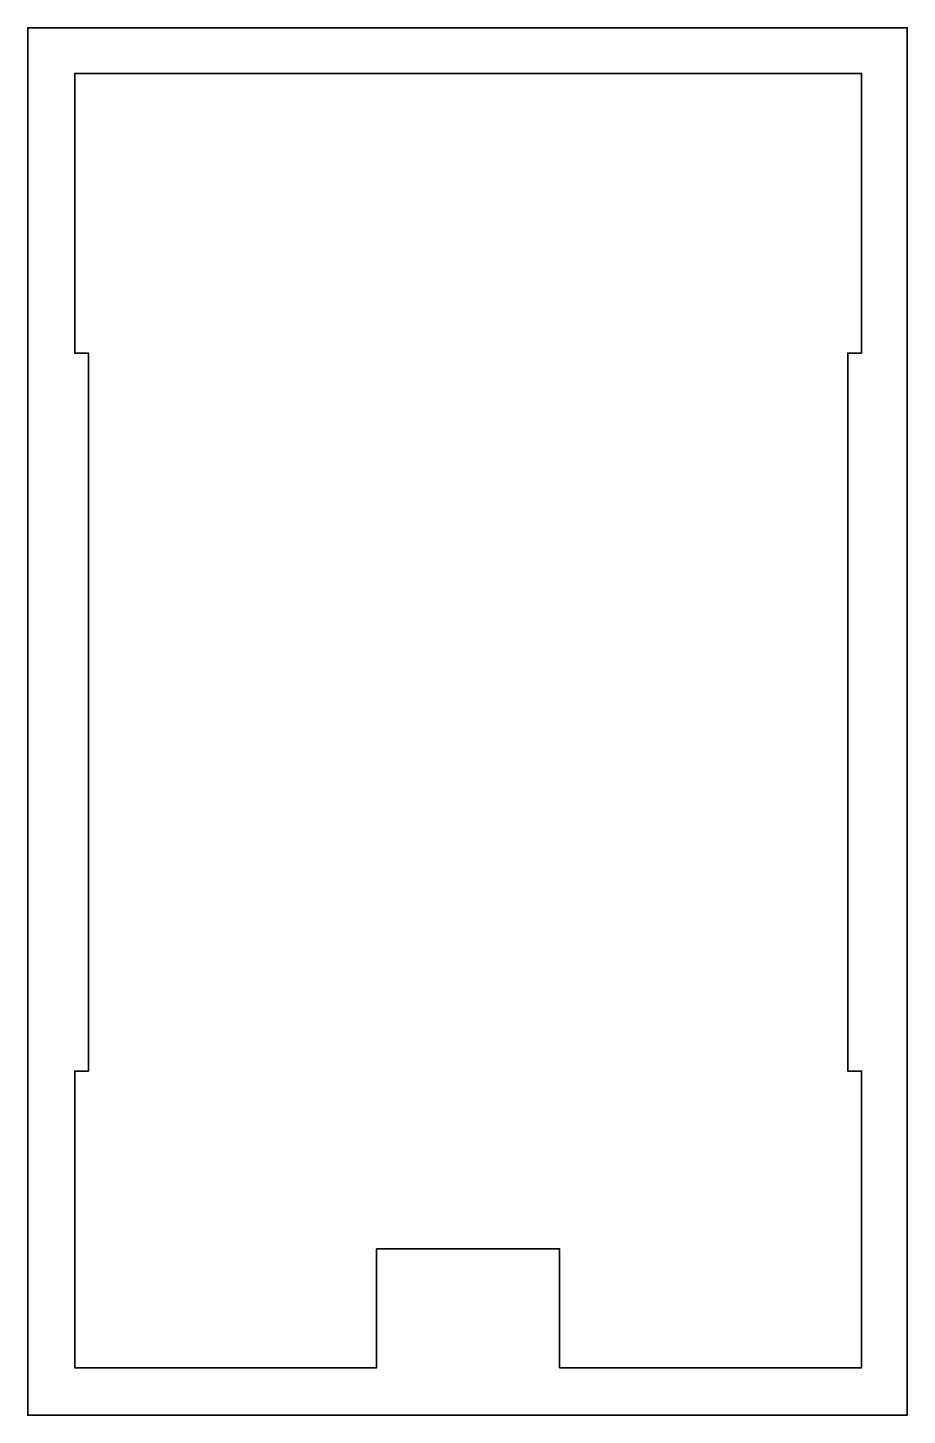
# Model space of a CAD drawing. Header units: millimetres. Extents: x 9 to 201, y -3 to 300.
import ezdxf

# ---------------------------------------------------------------- set-up
doc = ezdxf.new("R2010")
doc.units = ezdxf.units.MM
doc.header["$MEASUREMENT"] = 0
doc.layers.get('0').update_dxf_attribs({"lineweight": 0})
doc.layers.add('Safety', color=7, linetype='Continuous', lineweight=0)

msp = doc.modelspace()

# ---------------------------------------------------------------- linework, layer by layer
at = {"color": 250, "lineweight": 35, "true_color": 0x1d1d1b}
msp.add_lwpolyline([(191.13, 229.07), (191.13, 290.2), (105.13, 290.2), (19.13, 290.2), (19.13, 229.07), (22.13, 229.07), (22.13, 72.07), (19.13, 72.07), (19.13, 7.2), (85.13, 7.2), (85.13, 33.2), (105.13, 33.2), (125.13, 33.2), (125.13, 7.2), (191.13, 7.2), (191.13, 72.07), (188.13, 72.07), (188.13, 229.07)], close=True, dxfattribs=at)
at = {"layer": 'Safety', "color": 18, "lineweight": 35, "true_color": 0x000000}
msp.add_lwpolyline([(201.13, -3.2), (8.87, -3.2), (8.87, 300.2), (201.13, 300.2)], close=True, dxfattribs=at)

doc.saveas('drawing.dxf')
